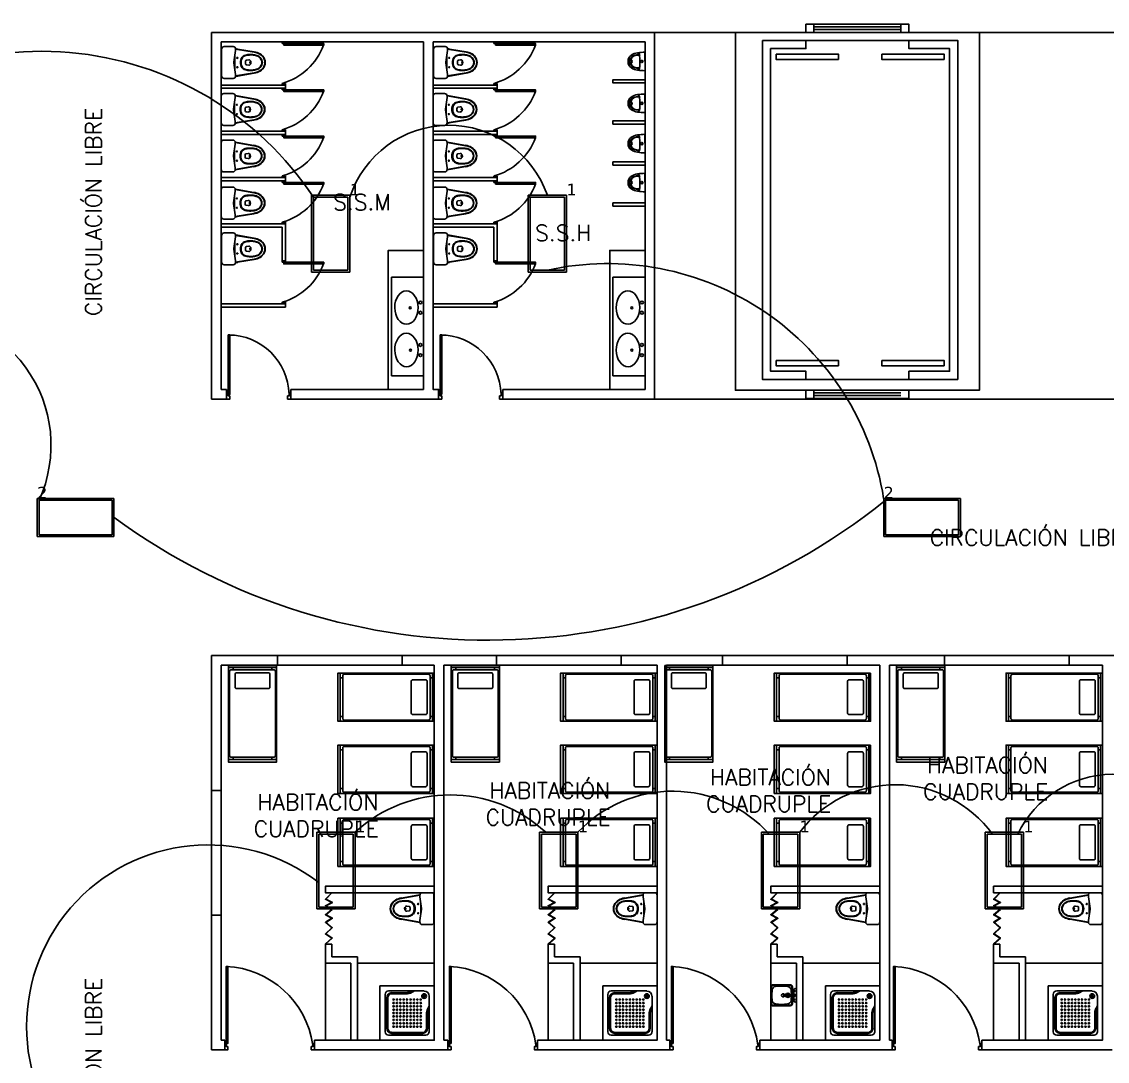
# Model space of a CAD drawing. Header units: metres. Extents: x -24 to 527, y -154 to 95.
# Drawn here: x 7.19 to 24.12, y 15.5 to 31.71 of the extents above; entities that cross this region are included whole.
import ezdxf

# ---------------------------------------------------------------- set-up
doc = ezdxf.new("R2010")
doc.units = ezdxf.units.M
doc.header["$MEASUREMENT"] = 0
doc.layers.add('a_sh_aparatos', color=4, linetype='Continuous', lineweight=18)
doc.layers.add('EQUIPO', color=1, linetype='Continuous', lineweight=0)
for name, color, linetype in [('ALMACEN', 10, 'Continuous'), ('AN-TEXTO', 3, 'Continuous'), ('AR-ASCENSOR', 4, 'Continuous'), ('AR-MOBILIRIO', 1, 'Continuous'), ('AR-MUROS', 6, 'Continuous'), ('AR-PUERTAS', 2, 'Continuous'), ('AR-VENTANAS', 2, 'Continuous'), ('S.H.', 2, 'Continuous'), ('Sanitarios', 2, 'Continuous')]:
    doc.layers.add(name, color=color, linetype=linetype)
doc.styles.add('REGULAR-2.5', font='romans.shx', dxfattribs={"height": 2.5})
doc.styles.add('TableTextStyle', font='')
doc.styles.get('TableTextStyle').set_extended_font_data('VERDANA.TTF')

# ---------------------------------------------------------------- blocks, each defined once
blk = doc.blocks.new('AR-ASCENSOR 2')
at = {"layer": 'AR-ASCENSOR'}
for p, q in [((-1.7, 0.6), (-1.7, 0.3)), ((-1.7, 0.5), (1.5, 0.5)), ((1.5, 0.6), (1.5, 0.3)), ((-2, 0.3), (1.8, 0.3)), ((-1.7, 0.4), (1.5, 0.4)), ((-1.7, -13.2), (-1.7, -12.9)), ((-1.7, -13), (1.5, -13)), ((-1.7, -13.1), (1.5, -13.1))]:
    blk.add_line(p, q, dxfattribs=at)
for points in [[(-2, -12.9), (-4.6, -12.9), (-4.6, 0.3), (-2, 0.3), (-2, 0.6), (1.8, 0.6), (1.8, 0.3), (4.4, 0.3), (4.4, -12.9), (1.8, -12.9)], [(-3.6, 0), (3.6, 0), (3.6, -12.5), (-3.6, -12.5)], [(-3.1, -0.5), (-3.1, -0.7), (-0.8, -0.7), (-0.8, -0.5)], [(0.8, -0.5), (0.8, -0.7), (3.1, -0.7), (3.1, -0.5)], [(-3.1, -11.8), (-0.8, -11.8), (-0.8, -12), (-3.1, -12)], [(0.8, -11.8), (3.1, -11.8), (3.1, -12), (0.8, -12)]]:
    blk.add_lwpolyline(points, close=True, dxfattribs=at)
for points in [[(-2, -12.5), (-2, -12.2), (-3.3, -12.2), (-3.3, -0.3), (-2, -0.3), (-2, 0)], [(1.8, -12.5), (1.8, -12.2), (3.3, -12.2), (3.3, -0.3), (1.8, -0.3), (1.8, 0), (-3.1, 0)], [(-2, -12.9), (-2, -13.2), (1.8, -13.2), (1.8, -12.9)]]:
    blk.add_lwpolyline(points, dxfattribs=at)
blk = doc.blocks.new('31643339')
at = {"layer": 'AR-MOBILIRIO'}
for p, q in [((0.038, 0.5), (0.038, -0.5)), ((1.95, 0.5), (1.95, -0.5)), ((0.038, 0.4), (0.087, 0.4)), ((1.9, 0.4), (1.95, 0.4)), ((0.038, -0.4), (0.087, -0.4)), ((1.9, -0.4), (1.95, -0.4))]:
    blk.add_line(p, q, dxfattribs=at)
blk.add_lwpolyline([(0, -0.5), (0, 0.5), (2, 0.5), (2, -0.5)], close=True, dxfattribs=at)
for points in [[(1.87, 0.475, -0.414214), (1.9, 0.445), (1.9, -0.445, -0.414214), (1.87, -0.475), (0.117, -0.475, -0.414214), (0.087, -0.445), (0.087, 0.445, -0.414214), (0.117, 0.475)], [(0.15, -0.332, 0.414214), (0.18, -0.362), (0.447, -0.362, 0.414214), (0.477, -0.332), (0.477, 0.333, 0.414214), (0.447, 0.363), (0.18, 0.363, 0.414214), (0.15, 0.333)]]:
    blk.add_lwpolyline(points, format="xyb", close=True, dxfattribs=at)
blk = doc.blocks.new('AR-PUERTA 2')
at = {"layer": 'AR-PUERTAS', "linetype": 'Continuous'}
for points in [[(-1.354, -0.058), (-1.354, -0.008), (-1.329, -0.008), (-1.329, 0.042), (-1.379, 0.042), (-1.379, -0.058)], [(-0.029, -0.008), (-0.029, 0.042), (0.021, 0.042), (0.021, -0.058), (-0.004, -0.058), (-0.004, -0.008)], [(-0.004, -0.058), (-0.004, -1.258), (-0.029, -1.258), (-0.029, -0.058)]]:
    blk.add_lwpolyline(points, close=True, dxfattribs=at)
blk.add_arc((0.061, 0.169), 1.428, 188.1236, 267.3924, dxfattribs=at)
blk = doc.blocks.new('AR-PUERTA 1')
at = {"layer": 'AR-PUERTAS', "linetype": 'Continuous'}
for points in [[(0.954, 0.033), (0.954, 0.958), (0.929, 0.958), (0.929, 0.033)], [(0.004, 0.058), (0.004, 0.008), (0.029, 0.008), (0.029, -0.042), (-0.021, -0.042), (-0.021, 0.058)], [(0.929, 0.008), (0.929, -0.042), (0.979, -0.042), (0.979, 0.058), (0.954, 0.058), (0.954, 0.008)]]:
    blk.add_lwpolyline(points, close=True, dxfattribs=at)
blk.add_arc((0.954, 0.008), 0.949, 89.9989, 178.4932, dxfattribs=at)
blk = doc.blocks.new('AR-PUERTA DE BAÑOS')
at = {"layer": 'AR-PUERTAS', "linetype": 'Continuous'}
for p, q in [((1106.12, 652.977), (1106.17, 652.977)), ((1106.12, 652.977), (1106.12, 652.952)), ((1106.17, 652.977), (1106.17, 652.952)), ((1106.17, 652.952), (1106.12, 652.952)), ((1106.17, 652.33), (1106.12, 652.33)), ((1106.12, 652.305), (1106.12, 652.33)), ((1106.12, 652.305), (1106.17, 652.305)), ((1106.17, 652.305), (1106.17, 652.33))]:
    blk.add_line(p, q, dxfattribs=at)
blk.add_lwpolyline([(1106.145, 652.952), (1106.768, 652.952), (1106.768, 652.927), (1106.145, 652.927)], close=True, dxfattribs=at)
blk.add_arc((1105.848, 653.275), 0.983, 286.0894, 339.29, dxfattribs=at)
blk = doc.blocks.new('LAVATORIO2 POZAS')
at = {"layer": 'AR-MOBILIRIO'}
for p, q in [((346.512, 176.233), (346.512, 176.967)), ((346.512, 176.967), (347.012, 176.967)), ((347.012, 175.428), (347.012, 176.967)), ((346.512, 175.433), (346.512, 176.233)), ((346.512, 175.428), (347.012, 175.428))]:
    blk.add_line(p, q, dxfattribs=at)
for centre, radius in [((346.964, 176.575), 0.0226), ((346.805, 176.492), 0.0161), ((346.964, 176.415), 0.0226), ((346.964, 175.913), 0.0226), ((346.808, 175.832), 0.0161), ((346.964, 175.753), 0.0226)]:
    blk.add_circle(centre, radius, dxfattribs=at)
for centre in [(346.746, 176.495), (346.746, 175.833)]:
    blk.add_ellipse(centre, major_axis=(-0.002, 0.261), ratio=0.699963, dxfattribs=at)
blk = doc.blocks.new('1p-toppiece')
at = {"layer": 'AR-MOBILIRIO'}
for p, q in [((-0.532, 0.174), (-0.265, 0.22)), ((-0.232, 0.219), (-0.531, 0.169)), ((-0.232, 0.22), (-0.232, 0.195)), ((-0.205, 0.008), (-0.232, 0.195)), ((-0.047, 0.26), (-0.192, 0.26)), ((-0.007, 0.22), (-0.007, -0.214)), ((-0.485, 0.003), (-0.485, 0.003)), ((-0.485, 0.003), (-0.485, 0.003)), ((-0.485, 0.003), (-0.485, 0.003)), ((-0.485, 0.003), (-0.485, 0.003)), ((-0.485, 0.003), (-0.485, 0.003)), ((-0.485, 0.003), (-0.485, 0.003)), ((-0.485, 0.003), (-0.485, 0.003)), ((-0.485, 0.003), (-0.485, 0.003)), ((-0.406, 0.039), (-0.443, 0.044)), ((-0.218, 0.098), (-0.218, 0.003)), ((-0.218, -0.093), (-0.218, 0.003)), ((-0.532, -0.169), (-0.265, -0.215)), ((-0.232, -0.214), (-0.531, -0.163)), ((-0.406, -0.034), (-0.443, -0.039)), ((-0.232, -0.189), (-0.205, -0.003)), ((-0.232, -0.189), (-0.232, -0.214)), ((-0.047, -0.254), (-0.192, -0.254))]:
    blk.add_line(p, q, dxfattribs=at)
blk.add_lwpolyline([(-0.467, -0.009, 0.139005), (-0.464, -0.009, 0.107089), (-0.461, -0.006, 0.080212), (-0.46, -0.002, 0.06796), (-0.459, 0.003, 0.06796), (-0.46, 0.007, 0.080212), (-0.461, 0.011, 0.107089), (-0.464, 0.014, 0.139005), (-0.467, 0.015, 0.139005), (-0.47, 0.014, 0.107089), (-0.473, 0.011, 0.080212), (-0.474, 0.007, 0.06796), (-0.475, 0.003, 0.06796), (-0.474, -0.002, 0.080212), (-0.473, -0.006, 0.107089), (-0.47, -0.009, 0.139005)], format="xyb", close=True, dxfattribs=at)
for centre in [(-0.26, 0.078), (-0.26, -0.072)]:
    blk.add_circle(centre, 0.008, dxfattribs=at)
for centre, radius, start, end in [((-0.24, 0.073), 0.15, 87.0389, 99.7929), ((-0.192, 0.22), 0.04, 90, 180), ((-0.047, 0.22), 0.04, 0, 90), ((-0.545, -0.004), 0.165, 137.5273, 177.8064), ((-0.545, 0.009), 0.165, 182.1936, 222.4727), ((-0.545, -0.004), 0.159, 137.1746, 177.7477), ((-0.545, 0.009), 0.159, 182.2523, 222.8254), ((-0.518, -0.034), 0.206, 106.927, 136.493), ((-0.541, -0.003), 0.122, 134.1142, 177.24), ((-0.541, 0.008), 0.122, 182.76, 225.8858), ((-0.518, -0.034), 0.2, 106.5054, 136.1127), ((-0.541, -0.003), 0.115, 133.4423, 177.1285), ((-0.541, 0.008), 0.115, 182.8715, 226.5577), ((-0.519, -0.031), 0.157, 102.7254, 132.8308), ((-0.52, -0.03), 0.15, 101.8667, 132.1155), ((-0.482, -0.117), 0.296, 99.7929, 108.8085), ((-0.482, -0.12), 0.292, 99.5848, 108.4322), ((-0.482, -0.148), 0.279, 90.6669, 104.9929), ((-0.482, -0.156), 0.281, 90.6819, 104.1933), ((-0.474, -0.297), 0.428, 81.7587, 91.4179), ((-0.488, -0.362), 0.487, 81.705, 89.6761), ((-0.434, 0.003), 0.0456, 126.1832, 180), ((-0.434, 0.003), 0.0456, 180, 233.8168), ((-0.447, 0.019), 0.025, 82.2348, 126.1832), ((-0.434, -0.002), 0.123, 44.007, 82.2929), ((-0.431, -0.004), 0.132, 44.3018, 82.295), ((-0.408, 0.024), 0.015, 13.7696, 82.2348), ((-0.495, 0.003), 0.105, 0, 13.7696), ((-0.495, 0.003), 0.105, 346.2304, 0), ((-0.46, 0.006), 0.138, 358.6352, 34.0042), ((-0.46, -0.001), 0.138, 325.9958, 1.3648), ((-0.441, 0.008), 0.132, 357.4666, 37.446), ((-0.441, -0.003), 0.132, 322.554, 2.5334), ((-0.244, 0.003), 0.04, 351.6776, 8.3142), ((-0.518, 0.039), 0.206, 223.507, 253.073), ((-0.518, 0.039), 0.2, 223.8873, 253.4946), ((-0.519, 0.036), 0.157, 227.1692, 257.2746), ((-0.52, 0.036), 0.15, 227.8845, 258.1333), ((-0.482, 0.122), 0.296, 251.1915, 260.2071), ((-0.482, 0.125), 0.292, 251.5678, 260.4152), ((-0.482, 0.153), 0.279, 255.0071, 269.3331), ((-0.482, 0.161), 0.281, 255.8067, 269.3181), ((-0.488, 0.368), 0.487, 270.3239, 278.295), ((-0.474, 0.302), 0.428, 268.5821, 278.2413), ((-0.447, -0.014), 0.025, 233.8168, 277.7652), ((-0.434, 0.007), 0.123, 277.7071, 315.993), ((-0.431, 0.009), 0.132, 277.705, 315.6982), ((-0.408, -0.019), 0.015, 277.7652, 346.2304), ((-0.24, -0.067), 0.15, 260.2071, 272.966), ((-0.192, -0.214), 0.04, 180, 270), ((-0.047, -0.214), 0.04, 270, 360)]:
    blk.add_arc(centre, radius, start, end, dxfattribs=at)
blk = doc.blocks.new('UR-UR')
at = {"layer": 'AR-MOBILIRIO'}
blk.add_line((-0.145, 0), (0.145, 0), dxfattribs=at)
blk.add_circle((0, -0.05), 0.0175, dxfattribs=at)
for centre, radius, start, end in [((1.254, 0.053), 1.4, 182.1803, 186.902), ((0.083, -0.089), 0.22, 186.902, 214.3731), ((-0.105, -0.111), 0.025, 96.1787, 179.6284), ((0, -1.08), 1, 90, 96.1787), ((-0.08, -0.108), 0.025, 94.7005, 178.5474), ((0.055, -0.112), 0.16, 178.5474, 216.6603), ((0.04, -0.12), 0.14, 170.4634, 186.3292), ((0, -0.124), 0.1, 186.3292, 270), ((-0.049, -0.105), 0.05, 162.6845, 170.4634), ((0, -1.08), 1, 83.8213, 90), ((0, -0.124), 0.1, 270, 353.6708), ((-0.055, -0.112), 0.16, 323.3397, 1.4526), ((0.08, -0.108), 0.025, 1.4526, 85.2995), ((0.049, -0.105), 0.05, 9.5366, 17.3155), ((-0.04, -0.12), 0.14, 353.6708, 9.5366), ((-0.083, -0.089), 0.22, 325.6269, 353.098), ((0.105, -0.111), 0.025, 0.3716, 83.8213), ((-1.254, 0.053), 1.4, 353.098, 357.8197), ((0, -0.145), 0.12, 214.3731, 270), ((0, -0.155), 0.09, 215.476, 270), ((0, -0.225), 0.025, 90, 170.5862), ((0, -0.225), 0.025, 9.4138, 90), ((0, -0.155), 0.09, 270, 324.524), ((0, -0.145), 0.12, 270, 325.6269)]:
    blk.add_arc(centre, radius, start, end, dxfattribs=at)
blk = doc.blocks.new('AR-PUERTA ACORDION')
at = {"layer": 'AR-PUERTAS'}
blk.add_lwpolyline([(-0.386, 0.049), (-0.288, -0.046), (-0.235, 0.057), (-0.185, -0.044), (-0.129, 0.054), (-0.046, -0.045), (0.01, 0.056), (0.073, -0.046), (0.158, 0.053), (0.252, -0.046), (0.317, 0.054), (0.41, -0.047), (0.41, -0.054), (0.318, 0.046), (0.253, -0.054), (0.158, 0.046), (0.072, -0.054), (0.01, 0.046), (-0.045, -0.054), (-0.128, 0.046), (-0.185, -0.054), (-0.235, 0.046), (-0.287, -0.054), (-0.39, 0.046)], close=True, dxfattribs=at)
blk = doc.blocks.new('A$C374E0E50')
at = {"layer": 'AR-MOBILIRIO', "ltscale": 0.5}
for p, q in [((0.1, 0), (-0.1, 0)), ((-0.196, -0.276), (-0.196, -0.115)), ((-0.186, -0.276), (-0.186, -0.115)), ((-0.156, -0.075), (-0.015, -0.075)), ((-0.156, -0.085), (-0.015, -0.085)), ((-0.015, -0.05), (-0.1, -0.05)), ((-0.015, -0.025), (-0.015, -0.222)), ((0.015, -0.025), (0.015, -0.222)), ((0.1, -0.05), (0.015, -0.05)), ((0.015, -0.075), (0.156, -0.075)), ((0.015, -0.085), (0.156, -0.085)), ((0.186, -0.276), (0.186, -0.115)), ((0.196, -0.276), (0.196, -0.115)), ((-0.196, -0.276), (-0.196, -0.436)), ((-0.186, -0.276), (-0.186, -0.436)), ((0.186, -0.276), (0.186, -0.436)), ((0.196, -0.276), (0.196, -0.436)), ((-0.156, -0.466), (0.156, -0.466)), ((-0.156, -0.476), (0.156, -0.476))]:
    blk.add_line(p, q, dxfattribs=at)
for centre in [(-0.1, -0.025), (0.1, -0.025)]:
    blk.add_circle(centre, 0.025, dxfattribs=at)
for centre, radius, start, end in [((-0.156, -0.115), 0.04, 90, 180), ((-0.156, -0.115), 0.03, 90, 180), ((0.579, -0.276), 0.75, 171.3003, 188.6997), ((-0.089, -0.173), 0.075, 97.2543, 171.3003), ((-0.003, -0.843), 0.75, 90.8855, 97.2543), ((0, -0.162), 0.038, 113.2496, 246.7504), ((0, -0.162), 0.0275, 123.0557, 236.9443), ((0, -0.025), 0.015, 0, 180), ((-0.003, -0.843), 0.75, 82.3964, 88.5935), ((0, -0.162), 0.038, 293.2496, 66.7504), ((0, -0.162), 0.0275, 303.0557, 56.9443), ((0.086, -0.174), 0.075, 8.654, 82.3964), ((0.156, -0.115), 0.04, 0, 90), ((0.156, -0.115), 0.03, 0, 90), ((-0.581, -0.276), 0.75, 351.346, 8.654), ((-0.089, -0.378), 0.075, 188.6997, 262.7457), ((0, -0.25), 0.03, 119.582, 60.418), ((0, -0.222), 0.015, 180, 0), ((0.086, -0.377), 0.075, 277.6036, 351.346), ((-0.156, -0.436), 0.04, 180, 270), ((-0.156, -0.436), 0.03, 180, 270), ((-0.003, 0.292), 0.75, 262.7457, 270), ((-0.003, 0.292), 0.75, 270, 277.6036), ((0.156, -0.436), 0.03, 269.9651, 0), ((0.156, -0.436), 0.04, 270, 0)]:
    blk.add_arc(centre, radius, start, end, dxfattribs=at)
blk = doc.blocks.new('A$C05366594')
at = {"layer": 'AR-MOBILIRIO', "linetype": 'Continuous'}
for p, q in [((0, 0), (0, 0.72)), ((0, 0.72), (0.72, 0.72)), ((0.72, 0.72), (0.72, 0)), ((0.068, 0.113), (0.068, 0.608)), ((0.113, 0.653), (0.585, 0.653)), ((0.367, 0.63), (0.158, 0.63)), ((0.428, 0.653), (0.397, 0.637)), ((0.653, 0.585), (0.653, 0.113)), ((0.09, 0.563), (0.09, 0.158)), ((0.63, 0.367), (0.63, 0.158)), ((0.653, 0.428), (0.637, 0.397)), ((0.72, 0), (0, 0)), ((0.608, 0.068), (0.113, 0.068)), ((0.563, 0.09), (0.158, 0.09))]:
    blk.add_line(p, q, dxfattribs=at)
at = {"layer": 'AR-MOBILIRIO', "color": 250}
for p, q in [((0.367, 0.617), (0.158, 0.617)), ((0.458, 0.653), (0.403, 0.625)), ((0.104, 0.563), (0.104, 0.158)), ((0.653, 0.458), (0.625, 0.403)), ((0.617, 0.367), (0.617, 0.158)), ((0.563, 0.104), (0.158, 0.104))]:
    blk.add_line(p, q, dxfattribs=at)
at = {"layer": 'AR-MOBILIRIO', "linetype": 'Continuous'}
for centre, major_axis, start_param, end_param in [((0.113, 0.608), (0.0318, 0.0318), 0.785398, 2.356194), ((0.158, 0.563), (0.0477, 0.0477), 0.785398, 2.356194), ((0.367, 0.698), (0.0477, 0.0477), 3.926991, 4.390638), ((0.585, 0.585), (0.0477, 0.0477), 5.497787, 7.068583), ((0.698, 0.367), (-0.0477, 0.0477), 0.321751, 0.785398), ((0.158, 0.158), (-0.0477, 0.0477), 0.785398, 2.356194), ((0.158, 0.158), (-0.0477, 0.0477), 0.785398, 2.356194), ((0.563, 0.158), (0.0477, 0.0477), 3.926991, 5.497787), ((0.113, 0.113), (-0.0318, 0.0318), 0.785398, 2.356194), ((0.608, 0.113), (-0.0318, 0.0318), 2.356194, 3.926991)]:
    blk.add_ellipse(centre, major_axis=major_axis, ratio=1, start_param=start_param, end_param=end_param, dxfattribs=at)
at = {"layer": 'AR-MOBILIRIO', "color": 250}
for centre, major_axis, start_param, end_param in [((0.158, 0.563), (-0.0382, 0.0382), -0.785398, 0.785398), ((0.367, 0.698), (0.0573, 0.0573), 3.926991, 4.390638), ((0.585, 0.585), (0.0223, 0.0223), 0.785398, 7.068583), ((0.585, 0.585), (-0.00955, 0.00955), -0.785398, 5.497787), ((0.576, 0.585), (0.00286, 0.00286), 0.785398, 7.068583), ((0.581, 0.592), (0.00286, 0.00286), 0.785398, 7.068583), ((0.581, 0.578), (0.00286, 0.00286), 0.785398, 7.068583), ((0.589, 0.592), (0.00286, 0.00286), 0.785398, 7.068583), ((0.589, 0.578), (0.00286, 0.00286), 0.785398, 7.068583), ((0.594, 0.585), (0.00286, 0.00286), 0.785398, 7.068583), ((0.18, 0.54), (-0.00636, 0.00636), -0.785398, 5.497787), ((0.18, 0.495), (-0.00636, 0.00636), -0.785398, 5.497787), ((0.18, 0.45), (-0.00636, 0.00636), -0.785398, 5.497787), ((0.225, 0.54), (0.00636, 0.00636), 0.785398, 7.068583), ((0.225, 0.495), (0.00636, 0.00636), 0.785398, 7.068583), ((0.225, 0.45), (0.00636, 0.00636), 0.785398, 7.068583), ((0.27, 0.54), (0.00636, 0.00636), 0.785398, 7.068583), ((0.27, 0.495), (0.00636, 0.00636), 0.785398, 7.068583), ((0.27, 0.45), (0.00636, 0.00636), 0.785398, 7.068583), ((0.315, 0.54), (-0.00636, 0.00636), -0.785398, 5.497787), ((0.315, 0.495), (-0.00636, 0.00636), -0.785398, 5.497787), ((0.315, 0.45), (-0.00636, 0.00636), -0.785398, 5.497787), ((0.36, 0.54), (-0.00636, 0.00636), -0.785398, 5.497787), ((0.36, 0.495), (-0.00636, 0.00636), -0.785398, 5.497787), ((0.36, 0.45), (-0.00636, 0.00636), -0.785398, 5.497787), ((0.405, 0.54), (-0.00636, 0.00636), -0.785398, 5.497787), ((0.405, 0.495), (-0.00636, 0.00636), -0.785398, 5.497787), ((0.405, 0.45), (-0.00636, 0.00636), -0.785398, 5.497787), ((0.45, 0.54), (0.00636, 0.00636), 0.785398, 7.068583), ((0.45, 0.495), (0.00636, 0.00636), 0.785398, 7.068583), ((0.45, 0.45), (0.00636, 0.00636), 0.785398, 7.068583), ((0.495, 0.54), (0.00636, 0.00636), 0.785398, 7.068583), ((0.495, 0.495), (0.00636, 0.00636), 0.785398, 7.068583), ((0.495, 0.45), (0.00636, 0.00636), 0.785398, 7.068583), ((0.54, 0.54), (-0.00636, 0.00636), -0.785398, 5.497787), ((0.54, 0.495), (-0.00636, 0.00636), -0.785398, 5.497787), ((0.54, 0.45), (-0.00636, 0.00636), -0.785398, 5.497787), ((0.18, 0.405), (-0.00636, 0.00636), -0.785398, 5.497787), ((0.18, 0.36), (-0.00636, 0.00636), -0.785398, 5.497787), ((0.18, 0.315), (-0.00636, 0.00636), -0.785398, 5.497787), ((0.225, 0.405), (0.00636, 0.00636), 0.785398, 7.068583), ((0.225, 0.36), (0.00636, 0.00636), 0.785398, 7.068583), ((0.225, 0.315), (0.00636, 0.00636), 0.785398, 7.068583), ((0.27, 0.405), (0.00636, 0.00636), 0.785398, 7.068583), ((0.27, 0.36), (0.00636, 0.00636), 0.785398, 7.068583), ((0.27, 0.315), (0.00636, 0.00636), 0.785398, 7.068583), ((0.315, 0.36), (-0.00636, 0.00636), -0.785398, 5.497787), ((0.315, 0.315), (-0.00636, 0.00636), -0.785398, 5.497787), ((0.315, 0.405), (-0.00636, 0.00636), -0.785398, 5.497787), ((0.36, 0.405), (-0.00636, 0.00636), -0.785398, 5.497787), ((0.36, 0.36), (-0.00636, 0.00636), -0.785398, 5.497787), ((0.36, 0.315), (-0.00636, 0.00636), -0.785398, 5.497787), ((0.405, 0.405), (-0.00636, 0.00636), -0.785398, 5.497787), ((0.405, 0.36), (-0.00636, 0.00636), -0.785398, 5.497787), ((0.405, 0.315), (-0.00636, 0.00636), -0.785398, 5.497787), ((0.45, 0.405), (0.00636, 0.00636), 0.785398, 7.068583), ((0.45, 0.36), (0.00636, 0.00636), 0.785398, 7.068583), ((0.45, 0.315), (0.00636, 0.00636), 0.785398, 7.068583), ((0.495, 0.405), (0.00636, 0.00636), 0.785398, 7.068583), ((0.495, 0.36), (0.00636, 0.00636), 0.785398, 7.068583), ((0.495, 0.315), (0.00636, 0.00636), 0.785398, 7.068583), ((0.54, 0.36), (-0.00636, 0.00636), -0.785398, 5.497787), ((0.54, 0.315), (-0.00636, 0.00636), -0.785398, 5.497787), ((0.54, 0.405), (-0.00636, 0.00636), -0.785398, 5.497787), ((0.698, 0.367), (-0.0573, 0.0573), 0.321751, 0.785398), ((0.158, 0.158), (-0.0382, 0.0382), 0.785398, 2.356194), ((0.158, 0.158), (0.0382, 0.0382), 2.356194, 3.926991), ((0.18, 0.27), (-0.00636, 0.00636), -0.785398, 5.497787), ((0.18, 0.225), (-0.00636, 0.00636), -0.785398, 5.497787), ((0.18, 0.18), (-0.00636, 0.00636), -0.785398, 5.497787), ((0.225, 0.27), (0.00636, 0.00636), 0.785398, 7.068583), ((0.225, 0.225), (0.00636, 0.00636), 0.785398, 7.068583), ((0.225, 0.18), (0.00636, 0.00636), 0.785398, 7.068583), ((0.27, 0.27), (0.00636, 0.00636), 0.785398, 7.068583), ((0.27, 0.225), (0.00636, 0.00636), 0.785398, 7.068583), ((0.27, 0.18), (0.00636, 0.00636), 0.785398, 7.068583), ((0.315, 0.27), (-0.00636, 0.00636), -0.785398, 5.497787), ((0.315, 0.225), (-0.00636, 0.00636), -0.785398, 5.497787), ((0.315, 0.18), (-0.00636, 0.00636), -0.785398, 5.497787), ((0.36, 0.27), (-0.00636, 0.00636), -0.785398, 5.497787), ((0.36, 0.225), (-0.00636, 0.00636), -0.785398, 5.497787), ((0.36, 0.18), (-0.00636, 0.00636), -0.785398, 5.497787), ((0.405, 0.27), (-0.00636, 0.00636), -0.785398, 5.497787), ((0.405, 0.225), (-0.00636, 0.00636), -0.785398, 5.497787), ((0.405, 0.18), (-0.00636, 0.00636), -0.785398, 5.497787), ((0.45, 0.27), (0.00636, 0.00636), 0.785398, 7.068583), ((0.45, 0.225), (0.00636, 0.00636), 0.785398, 7.068583), ((0.45, 0.18), (0.00636, 0.00636), 0.785398, 7.068583), ((0.495, 0.27), (0.00636, 0.00636), 0.785398, 7.068583), ((0.495, 0.225), (0.00636, 0.00636), 0.785398, 7.068583), ((0.495, 0.18), (0.00636, 0.00636), 0.785398, 7.068583), ((0.54, 0.27), (-0.00636, 0.00636), -0.785398, 5.497787), ((0.54, 0.225), (-0.00636, 0.00636), -0.785398, 5.497787), ((0.54, 0.18), (-0.00636, 0.00636), -0.785398, 5.497787), ((0.563, 0.158), (0.0382, 0.0382), 3.926991, 5.497787)]:
    blk.add_ellipse(centre, major_axis=major_axis, ratio=1, start_param=start_param, end_param=end_param, dxfattribs=at)

msp = doc.modelspace()

# ---------------------------------------------------------------- linework, layer by layer
at = {"layer": 'AR-MUROS'}
for p, q in [((10.15, 25.829), (10.15, 31.549)), ((10.3, 25.979), (10.3, 31.399)), ((10.3, 30.727), (11.3, 30.727)), ((10.3, 30.677), (11.3, 30.677)), ((11.3, 30.677), (11.3, 30.727)), ((13.604, 30.727), (14.604, 30.727)), ((13.604, 30.677), (14.604, 30.677)), ((14.604, 30.677), (14.604, 30.727)), ((10.3, 30.005), (11.3, 30.005)), ((11.3, 29.955), (11.3, 30.005)), ((13.604, 30.005), (14.604, 30.005)), ((14.604, 29.955), (14.604, 30.005)), ((10.3, 29.955), (11.3, 29.955)), ((13.604, 29.955), (14.604, 29.955)), ((10.3, 29.283), (11.3, 29.283)), ((10.3, 29.233), (11.3, 29.233)), ((11.3, 29.233), (11.3, 29.283)), ((13.604, 29.283), (14.604, 29.283)), ((13.604, 29.233), (14.604, 29.233)), ((14.604, 29.233), (14.604, 29.283)), ((10.3, 28.561), (11.3, 28.561)), ((10.3, 28.511), (11.25, 28.511)), ((11.25, 27.987), (11.25, 28.511)), ((11.3, 28.511), (11.3, 28.561)), ((11.3, 27.987), (11.3, 28.511)), ((13.604, 28.561), (14.604, 28.561)), ((13.604, 28.511), (14.554, 28.511)), ((14.554, 27.987), (14.554, 28.511)), ((14.604, 28.511), (14.604, 28.561)), ((14.604, 27.987), (14.604, 28.511)), ((10.3, 27.315), (11.3, 27.315)), ((10.3, 27.265), (11.3, 27.265)), ((11.3, 27.265), (11.3, 27.315)), ((13.604, 27.315), (14.604, 27.315)), ((13.604, 27.265), (14.604, 27.265)), ((14.604, 27.265), (14.604, 27.315)), ((10.15, 21.829), (10.15, 15.679)), ((48.506, 21.829), (10.15, 21.829)), ((10.3, 21.679), (10.3, 15.829)), ((11.924, 17.329), (11.924, 17.029)), ((12.024, 17.329), (11.924, 17.329)), ((12.024, 17.129), (12.024, 17.329)), ((15.397, 17.329), (15.397, 17.029)), ((15.497, 17.329), (15.397, 17.329)), ((15.497, 17.129), (15.497, 17.329)), ((18.871, 17.329), (18.871, 17.029)), ((18.971, 17.329), (18.871, 17.329)), ((18.971, 17.129), (18.971, 17.329)), ((22.344, 17.329), (22.344, 17.029)), ((22.444, 17.329), (22.344, 17.329)), ((22.444, 17.129), (22.444, 17.329)), ((12.423, 17.129), (12.423, 15.829)), ((15.896, 17.129), (15.896, 15.829)), ((19.37, 17.129), (19.37, 15.829)), ((22.843, 17.129), (22.843, 15.829)), ((11.924, 17.029), (11.924, 15.829)), ((12.323, 17.029), (12.323, 15.829)), ((15.397, 17.029), (15.397, 15.829)), ((15.796, 17.029), (15.796, 15.829)), ((18.871, 17.029), (18.871, 15.829)), ((19.27, 17.029), (19.27, 15.829)), ((22.344, 17.029), (22.344, 15.829)), ((22.743, 17.029), (22.743, 15.829))]:
    msp.add_line(p, q, dxfattribs=at)
for points in [[(17.059, 31.549), (10.15, 31.549)], [(17.059, 31.549), (17.059, 25.829)], [(13.454, 31.399), (10.3, 31.399)], [(13.604, 31.399), (13.604, 25.979), (13.69, 25.979), (13.69, 25.829), (13.367, 25.829), (11.384, 25.829)], [(13.454, 31.399), (13.454, 25.979), (13.367, 25.979), (11.384, 25.979)], [(16.909, 31.399), (13.604, 31.399)], [(16.909, 31.399), (16.909, 25.979)], [(16.909, 30.759), (16.409, 30.759), (16.409, 30.809), (16.909, 30.809)], [(16.909, 30.119), (16.409, 30.119), (16.409, 30.169), (16.909, 30.169)], [(16.909, 29.479), (16.409, 29.479), (16.409, 29.529), (16.909, 29.529)], [(16.909, 28.839), (16.409, 28.839), (16.409, 28.889), (16.909, 28.889)], [(13.454, 25.979), (12.904, 25.979), (12.904, 28.148), (13.454, 28.148)], [(16.909, 25.979), (16.359, 25.979), (16.359, 28.148), (16.909, 28.148)], [(11.3, 27.987), (11.25, 27.987)], [(14.604, 27.987), (14.554, 27.987)], [(10.384, 25.979), (10.3, 25.979)], [(10.384, 25.829), (10.384, 25.979)], [(11.384, 25.979), (11.384, 25.829)], [(16.909, 25.979), (14.69, 25.979)], [(14.69, 25.979), (14.69, 25.829)], [(10.384, 25.829), (10.15, 25.829)], [(17.059, 25.829), (14.69, 25.829)], [(29.609, 21.829), (10.15, 21.829)], [(13.623, 21.679), (10.3, 21.679)], [(11.754, 15.829), (13.623, 15.829), (13.623, 21.679)], [(17.096, 21.679), (13.773, 21.679)], [(13.773, 15.829), (13.773, 21.679)], [(15.234, 15.829), (17.096, 15.829), (17.096, 21.679)], [(20.57, 21.679), (17.246, 21.679)], [(17.246, 15.829), (17.246, 21.679)], [(18.698, 15.829), (20.57, 15.829), (20.57, 21.679)], [(24.043, 21.679), (20.72, 21.679)], [(20.72, 15.829), (20.72, 21.679)], [(22.162, 15.829), (24.043, 15.829), (24.043, 21.679)], [(13.623, 18.229), (11.924, 18.229), (11.924, 18.129), (13.623, 18.129)], [(17.096, 18.229), (15.397, 18.229), (15.397, 18.129), (17.096, 18.129)], [(20.57, 18.229), (18.871, 18.229), (18.871, 18.129), (20.57, 18.129)], [(24.043, 18.229), (22.344, 18.229), (22.344, 18.129), (24.043, 18.129)], [(12.423, 17.129), (12.024, 17.129)], [(15.896, 17.129), (15.497, 17.129)], [(19.37, 17.129), (18.971, 17.129)], [(22.843, 17.129), (22.444, 17.129)], [(12.323, 17.029), (11.924, 17.029)], [(12.423, 17.029), (13.623, 17.029)], [(15.796, 17.029), (15.397, 17.029)], [(15.896, 17.029), (17.096, 17.029)], [(19.27, 17.029), (18.871, 17.029)], [(19.37, 17.029), (20.57, 17.029)], [(22.743, 17.029), (22.344, 17.029)], [(22.843, 17.029), (24.043, 17.029)], [(10.3, 15.829), (10.354, 15.829)], [(10.354, 15.679), (10.354, 15.829)], [(11.754, 15.679), (11.754, 15.829)], [(13.773, 15.829), (13.834, 15.829)], [(13.834, 15.679), (13.834, 15.829)], [(15.234, 15.679), (15.234, 15.829)], [(17.246, 15.829), (17.298, 15.829)], [(17.298, 15.679), (17.298, 15.829)], [(18.698, 15.679), (18.698, 15.829)], [(20.72, 15.829), (20.762, 15.829)], [(20.762, 15.679), (20.762, 15.829)], [(22.162, 15.679), (22.162, 15.829)], [(10.15, 15.679), (10.354, 15.679)], [(11.754, 15.679), (13.773, 15.679)], [(13.773, 15.679), (13.834, 15.679)], [(15.234, 15.679), (17.246, 15.679)], [(17.246, 15.679), (17.298, 15.679)], [(18.698, 15.679), (20.72, 15.679)], [(20.72, 15.679), (20.762, 15.679)], [(22.162, 15.679), (24.193, 15.679)]]:
    msp.add_lwpolyline(points, dxfattribs=at)
msp.add_lwpolyline([(17.059, 31.549), (29.609, 31.549), (29.609, 25.829), (17.059, 25.829)], close=True, dxfattribs=at)
at = {"layer": 'AR-PUERTAS'}
msp.add_circle((16.426, 29.146), 40.081, dxfattribs=at)
for centre, radius, start, end in [((7.499, 26.167), 5.087, 33.5395, 136.5967), ((13.851, 28.474), 1.625, 19.1687, 161.9471), ((16.325, 23.58), 4.362, 9.2263, 102.4312), ((5.574, 25.106), 2.072, 335.5928, 156.8616), ((14.47, 31.946), 9.877, 233.7406, 308.8159), ((24.211, 18.323), 1.654, 26.9392, 154.2207), ((20.812, 17.943), 1.871, 36.0117, 142.844), ((13.875, 17.466), 2.188, 47.2406, 132.7594), ((17.341, 17.686), 2.027, 42.0285, 136.8194), ((10.096, 16.044), 2.831, 52.4019, 226.0457)]:
    msp.add_arc(centre, radius, start, end, dxfattribs=at)
at = {"layer": 'AR-VENTANAS'}
for points in [[(11.179, 21.83), (11.179, 21.68), (13.122, 21.68), (13.122, 21.83)], [(14.595, 21.83), (14.595, 21.68), (16.538, 21.68), (16.538, 21.83)], [(18.119, 21.83), (18.119, 21.68), (20.062, 21.68), (20.062, 21.83)], [(21.578, 21.83), (21.578, 21.68), (23.521, 21.68), (23.521, 21.83)], [(10.3, 19.723), (10.15, 19.723), (10.15, 17.78), (10.3, 17.78)]]:
    msp.add_lwpolyline(points, close=True, dxfattribs=at)
at = {"layer": 'Defpoints'}
for points in [[(11.708, 29.007, 0), (11.708, 27.81, 0)], [(11.708, 27.81, 0), (11.708, 29.007, 0)], [(11.708, 29.007, 0), (11.708, 29.007, 0)], [(12.305, 29.007, 0), (11.708, 29.007, 0)], [(11.708, 29.007, 0), (11.708, 29.007, 0)], [(11.708, 29.007, 0), (12.305, 29.007, 0)], [(11.708, 29.007, 0), (12.305, 29.007, 0)], [(11.708, 27.81, 0), (11.708, 29.007, 0)], [(12.305, 29.007, 0), (11.708, 29.007, 0)], [(11.708, 29.007, 0), (11.708, 27.81, 0)], [(11.738, 28.977, 0), (11.738, 27.84, 0)], [(12.275, 28.977, 0), (11.738, 28.977, 0)], [(11.738, 27.84, 0), (11.738, 28.977, 0)], [(11.738, 28.977, 0), (12.275, 28.977, 0)], [(12.275, 27.84, 0), (12.275, 28.977, 0)], [(12.275, 28.977, 0), (12.275, 27.84, 0)], [(12.305, 27.81, 0), (12.305, 29.007, 0)], [(12.305, 29.007, 0), (12.305, 29.007, 0)], [(12.305, 29.007, 0), (12.305, 27.81, 0)], [(12.305, 29.007, 0), (12.305, 29.007, 0)], [(12.305, 29.007, 0), (12.305, 27.81, 0)], [(12.305, 27.81, 0), (12.305, 29.007, 0)], [(15.088, 29.007, 0), (15.088, 27.81, 0)], [(15.088, 27.81, 0), (15.088, 29.007, 0)], [(15.088, 29.007, 0), (15.088, 29.007, 0)], [(15.685, 29.007, 0), (15.088, 29.007, 0)], [(15.088, 29.007, 0), (15.088, 29.007, 0)], [(15.088, 29.007, 0), (15.685, 29.007, 0)], [(15.088, 29.007, 0), (15.685, 29.007, 0)], [(15.088, 27.81, 0), (15.088, 29.007, 0)], [(15.685, 29.007, 0), (15.088, 29.007, 0)], [(15.088, 29.007, 0), (15.088, 27.81, 0)], [(15.118, 28.977, 0), (15.118, 27.84, 0)], [(15.655, 28.977, 0), (15.118, 28.977, 0)], [(15.118, 27.84, 0), (15.118, 28.977, 0)], [(15.118, 28.977, 0), (15.655, 28.977, 0)], [(15.655, 27.84, 0), (15.655, 28.977, 0)], [(15.655, 28.977, 0), (15.655, 27.84, 0)], [(15.685, 27.81, 0), (15.685, 29.007, 0)], [(15.685, 29.007, 0), (15.685, 29.007, 0)], [(15.685, 29.007, 0), (15.685, 27.81, 0)], [(15.685, 29.007, 0), (15.685, 29.007, 0)], [(15.685, 29.007, 0), (15.685, 27.81, 0)], [(15.685, 27.81, 0), (15.685, 29.007, 0)], [(11.708, 27.81, 0), (11.708, 27.81, 0)], [(11.708, 27.81, 0), (12.305, 27.81, 0)], [(12.305, 27.81, 0), (11.708, 27.81, 0)], [(11.708, 27.81, 0), (11.708, 27.81, 0)], [(12.305, 27.81, 0), (11.708, 27.81, 0)], [(11.708, 27.81, 0), (12.305, 27.81, 0)], [(11.738, 27.84, 0), (12.275, 27.84, 0)], [(12.275, 27.84, 0), (11.738, 27.84, 0)], [(12.305, 27.81, 0), (12.305, 27.81, 0)], [(12.305, 27.81, 0), (12.305, 27.81, 0)], [(15.088, 27.81, 0), (15.088, 27.81, 0)], [(15.088, 27.81, 0), (15.685, 27.81, 0)], [(15.685, 27.81, 0), (15.088, 27.81, 0)], [(15.088, 27.81, 0), (15.088, 27.81, 0)], [(15.685, 27.81, 0), (15.088, 27.81, 0)], [(15.088, 27.81, 0), (15.685, 27.81, 0)], [(15.118, 27.84, 0), (15.655, 27.84, 0)], [(15.655, 27.84, 0), (15.118, 27.84, 0)], [(15.685, 27.81, 0), (15.685, 27.81, 0)], [(15.685, 27.81, 0), (15.685, 27.81, 0)], [(8.628, 24.28, 0), (7.431, 24.28, 0)], [(7.431, 24.28, 0), (7.431, 24.28, 0)], [(7.431, 24.28, 0), (8.628, 24.28, 0)], [(7.431, 24.28, 0), (7.431, 23.683, 0)], [(7.431, 23.683, 0), (7.431, 24.28, 0)], [(7.431, 24.28, 0), (7.431, 24.28, 0)], [(7.431, 23.683, 0), (7.431, 24.28, 0)], [(7.431, 24.28, 0), (8.628, 24.28, 0)], [(7.431, 24.28, 0), (7.431, 23.683, 0)], [(8.628, 24.28, 0), (7.431, 24.28, 0)], [(8.598, 24.25, 0), (7.461, 24.25, 0)], [(7.461, 24.25, 0), (7.461, 23.713, 0)], [(7.461, 24.25, 0), (8.598, 24.25, 0)], [(7.461, 23.713, 0), (7.461, 24.25, 0)], [(8.598, 23.713, 0), (8.598, 24.25, 0)], [(8.598, 24.25, 0), (8.598, 23.713, 0)], [(8.628, 24.28, 0), (8.628, 24.28, 0)], [(8.628, 23.683, 0), (8.628, 24.28, 0)], [(8.628, 24.28, 0), (8.628, 24.28, 0)], [(8.628, 24.28, 0), (8.628, 23.683, 0)], [(8.628, 24.28, 0), (8.628, 23.683, 0)], [(8.628, 23.683, 0), (8.628, 24.28, 0)], [(21.828, 24.28, 0), (20.631, 24.28, 0)], [(20.631, 24.28, 0), (20.631, 24.28, 0)], [(20.631, 24.28, 0), (21.828, 24.28, 0)], [(20.631, 24.28, 0), (20.631, 23.683, 0)], [(20.631, 23.683, 0), (20.631, 24.28, 0)], [(20.631, 24.28, 0), (20.631, 24.28, 0)], [(20.631, 23.683, 0), (20.631, 24.28, 0)], [(20.631, 24.28, 0), (21.828, 24.28, 0)], [(20.631, 24.28, 0), (20.631, 23.683, 0)], [(21.828, 24.28, 0), (20.631, 24.28, 0)], [(21.798, 24.25, 0), (20.661, 24.25, 0)], [(20.661, 24.25, 0), (20.661, 23.713, 0)], [(20.661, 24.25, 0), (21.798, 24.25, 0)], [(20.661, 23.713, 0), (20.661, 24.25, 0)], [(21.798, 23.713, 0), (21.798, 24.25, 0)], [(21.798, 24.25, 0), (21.798, 23.713, 0)], [(21.828, 24.28, 0), (21.828, 24.28, 0)], [(21.828, 23.683, 0), (21.828, 24.28, 0)], [(21.828, 24.28, 0), (21.828, 24.28, 0)], [(21.828, 24.28, 0), (21.828, 23.683, 0)], [(21.828, 24.28, 0), (21.828, 23.683, 0)], [(21.828, 23.683, 0), (21.828, 24.28, 0)], [(7.461, 23.713, 0), (8.598, 23.713, 0)], [(8.598, 23.713, 0), (7.461, 23.713, 0)], [(20.661, 23.713, 0), (21.798, 23.713, 0)], [(21.798, 23.713, 0), (20.661, 23.713, 0)], [(7.431, 23.683, 0), (7.431, 23.683, 0)], [(7.431, 23.683, 0), (8.628, 23.683, 0)], [(8.628, 23.683, 0), (7.431, 23.683, 0)], [(7.431, 23.683, 0), (7.431, 23.683, 0)], [(8.628, 23.683, 0), (7.431, 23.683, 0)], [(7.431, 23.683, 0), (8.628, 23.683, 0)], [(8.628, 23.683, 0), (8.628, 23.683, 0)], [(8.628, 23.683, 0), (8.628, 23.683, 0)], [(20.631, 23.683, 0), (20.631, 23.683, 0)], [(20.631, 23.683, 0), (21.828, 23.683, 0)], [(21.828, 23.683, 0), (20.631, 23.683, 0)], [(20.631, 23.683, 0), (20.631, 23.683, 0)], [(21.828, 23.683, 0), (20.631, 23.683, 0)], [(20.631, 23.683, 0), (21.828, 23.683, 0)], [(21.828, 23.683, 0), (21.828, 23.683, 0)], [(21.828, 23.683, 0), (21.828, 23.683, 0)], [(11.793, 19.073, 0), (11.793, 17.876, 0)], [(11.793, 17.876, 0), (11.793, 19.073, 0)], [(11.793, 19.073, 0), (11.793, 19.073, 0)], [(12.39, 19.073, 0), (11.793, 19.073, 0)], [(11.793, 19.073, 0), (11.793, 19.073, 0)], [(11.793, 19.073, 0), (12.39, 19.073, 0)], [(11.793, 19.073, 0), (12.39, 19.073, 0)], [(11.793, 17.876, 0), (11.793, 19.073, 0)], [(12.39, 19.073, 0), (11.793, 19.073, 0)], [(11.793, 19.073, 0), (11.793, 17.876, 0)], [(11.823, 19.043, 0), (11.823, 17.906, 0)], [(12.36, 19.043, 0), (11.823, 19.043, 0)], [(11.823, 17.906, 0), (11.823, 19.043, 0)], [(11.823, 19.043, 0), (12.36, 19.043, 0)], [(12.36, 17.906, 0), (12.36, 19.043, 0)], [(12.36, 19.043, 0), (12.36, 17.906, 0)], [(12.39, 17.876, 0), (12.39, 19.073, 0)], [(12.39, 19.073, 0), (12.39, 19.073, 0)], [(12.39, 19.073, 0), (12.39, 17.876, 0)], [(12.39, 19.073, 0), (12.39, 19.073, 0)], [(12.39, 19.073, 0), (12.39, 17.876, 0)], [(12.39, 17.876, 0), (12.39, 19.073, 0)], [(15.266, 19.073, 0), (15.266, 17.876, 0)], [(15.266, 17.876, 0), (15.266, 19.073, 0)], [(15.266, 19.073, 0), (15.266, 19.073, 0)], [(15.863, 19.073, 0), (15.266, 19.073, 0)], [(15.266, 19.073, 0), (15.266, 19.073, 0)], [(15.266, 19.073, 0), (15.863, 19.073, 0)], [(15.266, 19.073, 0), (15.863, 19.073, 0)], [(15.266, 17.876, 0), (15.266, 19.073, 0)], [(15.863, 19.073, 0), (15.266, 19.073, 0)], [(15.266, 19.073, 0), (15.266, 17.876, 0)], [(15.296, 19.043, 0), (15.296, 17.906, 0)], [(15.833, 19.043, 0), (15.296, 19.043, 0)], [(15.296, 17.906, 0), (15.296, 19.043, 0)], [(15.296, 19.043, 0), (15.833, 19.043, 0)], [(15.833, 17.906, 0), (15.833, 19.043, 0)], [(15.833, 19.043, 0), (15.833, 17.906, 0)], [(15.863, 17.876, 0), (15.863, 19.073, 0)], [(15.863, 19.073, 0), (15.863, 19.073, 0)], [(15.863, 19.073, 0), (15.863, 17.876, 0)], [(15.863, 19.073, 0), (15.863, 19.073, 0)], [(15.863, 19.073, 0), (15.863, 17.876, 0)], [(15.863, 17.876, 0), (15.863, 19.073, 0)], [(19.321, 19.073, 0), (18.724, 19.073, 0)], [(18.724, 19.073, 0), (18.724, 19.073, 0)], [(18.724, 19.073, 0), (19.321, 19.073, 0)], [(18.724, 19.073, 0), (18.724, 17.876, 0)], [(18.724, 17.876, 0), (18.724, 19.073, 0)], [(18.724, 19.073, 0), (18.724, 19.073, 0)], [(18.724, 17.876, 0), (18.724, 19.073, 0)], [(18.724, 19.073, 0), (19.321, 19.073, 0)], [(19.321, 19.073, 0), (18.724, 19.073, 0)], [(18.724, 19.073, 0), (18.724, 17.876, 0)], [(19.291, 19.043, 0), (18.754, 19.043, 0)], [(18.754, 19.043, 0), (18.754, 17.906, 0)], [(18.754, 17.906, 0), (18.754, 19.043, 0)], [(18.754, 19.043, 0), (19.291, 19.043, 0)], [(19.291, 17.906, 0), (19.291, 19.043, 0)], [(19.291, 19.043, 0), (19.291, 17.906, 0)], [(19.321, 17.876, 0), (19.321, 19.073, 0)], [(19.321, 19.073, 0), (19.321, 19.073, 0)], [(19.321, 19.073, 0), (19.321, 17.876, 0)], [(19.321, 19.073, 0), (19.321, 19.073, 0)], [(19.321, 19.073, 0), (19.321, 17.876, 0)], [(19.321, 17.876, 0), (19.321, 19.073, 0)], [(22.213, 19.073, 0), (22.213, 17.876, 0)], [(22.213, 17.876, 0), (22.213, 19.073, 0)], [(22.213, 19.073, 0), (22.213, 19.073, 0)], [(22.81, 19.073, 0), (22.213, 19.073, 0)], [(22.213, 19.073, 0), (22.213, 19.073, 0)], [(22.213, 19.073, 0), (22.81, 19.073, 0)], [(22.213, 19.073, 0), (22.81, 19.073, 0)], [(22.213, 17.876, 0), (22.213, 19.073, 0)], [(22.81, 19.073, 0), (22.213, 19.073, 0)], [(22.213, 19.073, 0), (22.213, 17.876, 0)], [(22.243, 19.043, 0), (22.243, 17.906, 0)], [(22.78, 19.043, 0), (22.243, 19.043, 0)], [(22.243, 17.906, 0), (22.243, 19.043, 0)], [(22.243, 19.043, 0), (22.78, 19.043, 0)], [(22.78, 17.906, 0), (22.78, 19.043, 0)], [(22.78, 19.043, 0), (22.78, 17.906, 0)], [(22.81, 17.876, 0), (22.81, 19.073, 0)], [(22.81, 19.073, 0), (22.81, 19.073, 0)], [(22.81, 19.073, 0), (22.81, 17.876, 0)], [(22.81, 19.073, 0), (22.81, 19.073, 0)], [(22.81, 19.073, 0), (22.81, 17.876, 0)], [(22.81, 17.876, 0), (22.81, 19.073, 0)], [(11.793, 17.876, 0), (11.793, 17.876, 0)], [(11.793, 17.876, 0), (12.39, 17.876, 0)], [(12.39, 17.876, 0), (11.793, 17.876, 0)], [(11.793, 17.876, 0), (11.793, 17.876, 0)], [(12.39, 17.876, 0), (11.793, 17.876, 0)], [(11.793, 17.876, 0), (12.39, 17.876, 0)], [(11.823, 17.906, 0), (12.36, 17.906, 0)], [(12.36, 17.906, 0), (11.823, 17.906, 0)], [(12.39, 17.876, 0), (12.39, 17.876, 0)], [(12.39, 17.876, 0), (12.39, 17.876, 0)], [(15.266, 17.876, 0), (15.266, 17.876, 0)], [(15.266, 17.876, 0), (15.863, 17.876, 0)], [(15.863, 17.876, 0), (15.266, 17.876, 0)], [(15.266, 17.876, 0), (15.266, 17.876, 0)], [(15.863, 17.876, 0), (15.266, 17.876, 0)], [(15.266, 17.876, 0), (15.863, 17.876, 0)], [(15.296, 17.906, 0), (15.833, 17.906, 0)], [(15.833, 17.906, 0), (15.296, 17.906, 0)], [(15.863, 17.876, 0), (15.863, 17.876, 0)], [(15.863, 17.876, 0), (15.863, 17.876, 0)], [(18.724, 17.876, 0), (18.724, 17.876, 0)], [(18.724, 17.876, 0), (19.321, 17.876, 0)], [(19.321, 17.876, 0), (18.724, 17.876, 0)], [(18.724, 17.876, 0), (18.724, 17.876, 0)], [(19.321, 17.876, 0), (18.724, 17.876, 0)], [(18.724, 17.876, 0), (19.321, 17.876, 0)], [(18.754, 17.906, 0), (19.291, 17.906, 0)], [(19.291, 17.906, 0), (18.754, 17.906, 0)], [(19.321, 17.876, 0), (19.321, 17.876, 0)], [(19.321, 17.876, 0), (19.321, 17.876, 0)], [(22.213, 17.876, 0), (22.213, 17.876, 0)], [(22.213, 17.876, 0), (22.81, 17.876, 0)], [(22.81, 17.876, 0), (22.213, 17.876, 0)], [(22.213, 17.876, 0), (22.213, 17.876, 0)], [(22.81, 17.876, 0), (22.213, 17.876, 0)], [(22.213, 17.876, 0), (22.81, 17.876, 0)], [(22.243, 17.906, 0), (22.78, 17.906, 0)], [(22.78, 17.906, 0), (22.243, 17.906, 0)], [(22.81, 17.876, 0), (22.81, 17.876, 0)], [(22.81, 17.876, 0), (22.81, 17.876, 0)]]:
    msp.add_polyline3d(points, dxfattribs=at)

# ---------------------------------------------------------------- block references
for p in [(-333.557, -149.239), (-330.103, -149.239)]:
    msp.add_blockref('LAVATORIO2 POZAS', p)
at = {"layer": 'a_sh_aparatos', "color": 1, "xscale": -1, "rotation": 270.1564548881514}
for p in [(16.909, 31.095), (16.909, 30.442), (16.909, 29.814), (16.909, 29.206)]:
    msp.add_blockref('UR-UR', p, dxfattribs=at)
at = {"layer": 'ALMACEN', "xscale": 0.4228676225475342, "yscale": 0.4228676225475342, "zscale": 0.4228676225475342}
msp.add_blockref('AR-ASCENSOR 2', (20.263, 31.422), dxfattribs=at)
at = {"layer": 'AR-MOBILIRIO', "color": 4, "xscale": 0.9681450398693042, "yscale": 0.9681450398693042, "zscale": 0.9681450398693042}
for p in [(13.623, 17.878), (17.103, 17.878), (20.576, 17.878), (24.049, 17.878)]:
    msp.add_blockref('1p-toppiece', p, dxfattribs=at)
at = {"layer": 'AR-MOBILIRIO', "xscale": 1.176120000000083, "yscale": 1.176120000000083, "zscale": 1.176120000000083}
for p in [(12.776, 15.829), (16.25, 15.829), (19.723, 15.829), (23.196, 15.829)]:
    msp.add_blockref('A$C05366594', p, dxfattribs=at)
at = {"layer": 'AR-MUROS'}
for p in [(-1094.87, -621.578), (-1091.566, -621.578), (-1094.87, -622.3), (-1091.566, -622.3), (-1094.87, -623.022), (-1091.566, -623.022), (-1094.87, -623.744), (-1091.566, -623.744), (-1094.87, -624.99), (-1091.566, -624.99)]:
    msp.add_blockref('AR-PUERTA DE BAÑOS', p, dxfattribs=at)
at = {"layer": 'AR-MUROS', "xscale": -1}
for p in [(11.364, 25.871), (14.669, 25.871)]:
    msp.add_blockref('AR-PUERTA 1', p, dxfattribs=at)
at = {"layer": 'AR-MUROS', "rotation": 180}
for p in [(10.375, 15.721), (13.855, 15.721), (17.318, 15.721), (20.782, 15.721)]:
    msp.add_blockref('AR-PUERTA 2', p, dxfattribs=at)
at = {"layer": 'AR-VENTANAS', "rotation": 270}
for p in [(11.978, 17.74), (15.452, 17.74), (18.925, 17.74), (22.398, 17.74)]:
    msp.add_blockref('AR-PUERTA ACORDION', p, dxfattribs=at)
at = {"layer": 'EQUIPO', "xscale": 0.7516572760392114, "yscale": 0.7516572760392114, "zscale": 0.7516572760392114}
for p, rotation in [((10.788, 21.671), 270), ((14.262, 21.671), 270), ((17.592, 21.671), 270), ((21.208, 21.671), 270), ((13.623, 21.18), 180), ((17.096, 21.18), 180), ((20.427, 21.18), 180), ((24.043, 21.18), 180), ((13.623, 20.055), 180), ((17.096, 20.055), 180), ((20.427, 20.055), 180), ((24.043, 20.055), 180), ((13.623, 18.916), 180), ((17.096, 18.916), 180), ((20.427, 18.916), 180), ((24.043, 18.916), 180)]:
    msp.add_blockref('31643339', p, dxfattribs=dict(at, rotation=rotation))
at = {"layer": 'S.H.', "xscale": 0.9681450398693042, "yscale": 0.9681450398693042, "zscale": 0.9681450398693042, "rotation": 180}
for p in [(10.3, 31.081), (13.605, 31.081), (10.294, 30.349), (13.598, 30.349), (10.294, 29.623), (13.598, 29.623), (10.294, 28.889), (13.598, 28.889), (10.3, 28.175), (13.605, 28.175)]:
    msp.add_blockref('1p-toppiece', p, dxfattribs=at)
at = {"layer": 'Sanitarios', "xscale": 0.8360609277948791, "yscale": 0.8360609277948791, "zscale": 0.8360609277948791, "rotation": 270}
msp.add_blockref('A$C374E0E50', (19.27, 16.529), dxfattribs=at)

# ---------------------------------------------------------------- texts
at = {"layer": 'AN-TEXTO', "char_height": 0.25, "attachment_point": 1, "rotation": 90, "style": 'REGULAR-2.5'}
for insert in [(8.182, 26.028), (8.182, 12.459)]:
    msp.add_mtext_dynamic_manual_height_columns('\\pi1.09558;CIRCULACIÓN LIBRE ', width=5.7864, gutter_width=1.25, heights=[0.31], dxfattribs=dict(at, insert=insert))
at = {"layer": 'AN-TEXTO', "char_height": 0.25, "attachment_point": 1, "style": 'REGULAR-2.5'}
for s, width, heights, insert in [('S.S.M', 1.05217, [0.38], (12.045, 29.025)), ('\\pi0.09931;S.S.H', 1.09147, [0.302], (15.095, 28.545)), ('\\pi1.09558;CIRCULACIÓN LIBRE ', 5.7864, [0.31], (20.253, 23.793)), ('\\pi-0.03715;HABITACIÓN\\P\\pi-0.09667;CUADRUPLE', 1.9138, [1.229], (21.343, 20.246)), ('\\pi-0.03715;HABITACIÓN\\P\\pi-0.09667;CUADRUPLE', 1.9138, [1.229], (17.959, 20.055)), ('\\pi-0.03715;HABITACIÓN\\P\\pi-0.09667;CUADRUPLE', 1.9138, [1.229], (14.52, 19.847)), ('\\pi-0.03715;HABITACIÓN\\P\\pi-0.09667;CUADRUPLE', 1.9138, [1.229], (10.903, 19.668))]:
    msp.add_mtext_dynamic_manual_height_columns(s, width=width, gutter_width=1.25, heights=heights, dxfattribs=dict(at, insert=insert))
at = {"layer": 'Defpoints', "style": 'TableTextStyle'}
for s, p in [('1', (12.305, 29.007)), ('1', (15.685, 29.007)), ('2', (7.431, 24.28)), ('2', (20.631, 24.28)), ('1', (12.39, 19.073)), ('1', (15.863, 19.073)), ('1', (19.321, 19.073)), ('1', (22.81, 19.073))]:
    msp.add_text(s, height=0.18, dxfattribs=at).set_placement(p)

doc.saveas('drawing.dxf')
